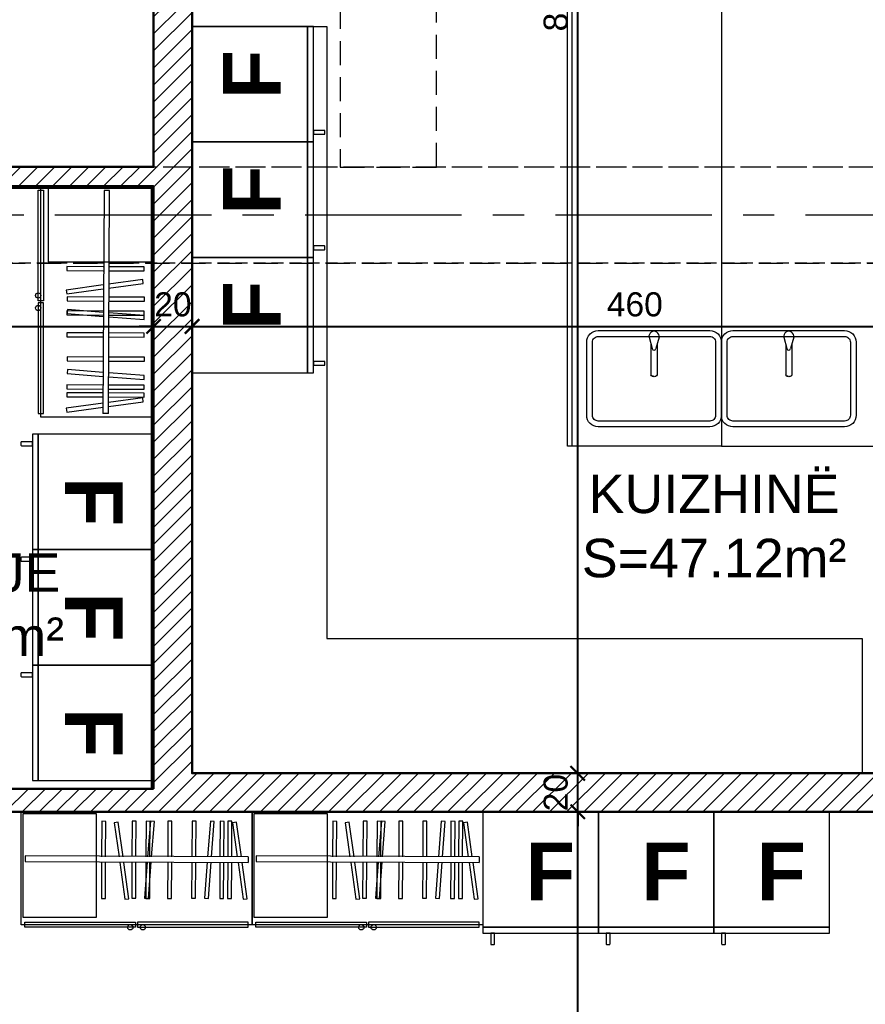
# Model space of a CAD drawing. Header units: centimetres. Extents: x 86156 to 91557, y -55119 to -48172.
# Drawn here: x 89684 to 90124, y -53232 to -52721 of the extents above; entities that cross this region are included whole.
import ezdxf

# ---------------------------------------------------------------- set-up
doc = ezdxf.new("R2010")
doc.units = ezdxf.units.CM
doc.header["$LTSCALE"] = 50
doc.header["$MEASUREMENT"] = 0
doc.linetypes.add('AXES', pattern=[2, 1.25, -0.25, 0.25, -0.25])
doc.linetypes.add('CACHE', pattern=[0.375, 0.25, -0.125])
doc.layers.get('0').update_dxf_attribs({"color": 8})
for name, color, linetype in [('AXES', 10, 'AXES'), ('BORD', 5, 'Continuous'), ('COTE 50ème', 1, 'Continuous'), ('TEXTE', 7, 'Continuous')]:
    doc.layers.add(name, color=color, linetype=linetype)
for name, color, linetype, lineweight in [('BETON CACHE', 4, 'CACHE', 5), ('BETON HACHURE', 253, 'Continuous', 13), ('ISOLATION', 252, 'Continuous', 0), ('MACONNERIE COUPE', 7, 'Continuous', 30), ('MACONNERIE HACHURE', 253, 'Continuous', 13), ('mobilimi', 8, 'Continuous', 9), ('WINDOWS', 21, 'Continuous', 5)]:
    doc.layers.add(name, color=color, linetype=linetype, lineweight=lineweight)
doc.layers.add('FMULT', color=150, linetype='Continuous', plot=False)
doc.styles.add('RS_TEXT_1.50', font='arial.ttf', dxfattribs={"height": 12.5})
doc.styles.add('RS_TXT_50', font='arial.ttf', dxfattribs={"height": 12.5})
doc.dimstyles.new('RS_50CM_LINEAIRE', dxfattribs={"dimscale": 5, "dimtxt": 12.5, "dimasz": 1.5, "dimexe": 1, "dimexo": 2.5, "dimgap": 1, "dimtad": 1, "dimdec": 1, "dimrnd": 0.5, "dimdsep": 46, "dimtxsty": 'RS_TXT_50', "dimblk1": 'ARCHTICK', "dimblk2": 'ARCHTICK', "dimsah": 1, "dimcen": 2.5, "dimdle": 1, "dimclrt": 4, "dimadec": 0, "dimazin": 2, "dimtfac": 1, "dimtdec": 1, "dimtix": 1, "dimtmove": 2, "dimatfit": 3, "dimfxl": 1, "dimtolj": 1, "dimtzin": 0, "dimarcsym": 0})

# ---------------------------------------------------------------- blocks, each defined once
blk = doc.blocks.new('A$Ccef6f35f')
at = {"layer": 'AXES', "lineweight": 5, "ltscale": 1.3}
blk.add_line((3195, -1960), (-1985, -1960), dxfattribs=at)
blk = doc.blocks.new('_ArchTick')
at = {"color": 0, "linetype": 'ByBlock', "const_width": 0.15}
blk.add_lwpolyline([(-0.5, -0.5), (0.5, 0.5)], dxfattribs=at)
blk = doc.blocks.new('*D1696')
at = {"layer": 'COTE 50ème', "color": 0, "lineweight": -2, "ltscale": 0.5, "transparency": 16777216}
for p, q in [((89974.1, -54167.36), (89974.1, -53127.36)), ((90002.39, -53132.36), (89969.1, -53132.36)), ((89978.26, -54162.36), (89969.1, -54162.36))]:
    blk.add_line(p, q, dxfattribs=at)
at = {"layer": 'Defpoints', "color": 0, "ltscale": 0.5, "transparency": 16777216}
for p in [(89974.1, -53132.36), (90014.89, -53132.36), (89990.76, -54162.36)]:
    blk.add_point(p, dxfattribs=at)
at = {"layer": 'COTE 50ème', "color": 0, "lineweight": -2, "ltscale": 0.5, "transparency": 16777216, "xscale": 7.5, "yscale": 7.5, "zscale": 7.5}
for p, rotation in [((89974.1, -53132.36), 90), ((89974.1, -54162.36), 270)]:
    blk.add_blockref('_ArchTick', p, dxfattribs=dict(at, rotation=rotation))
at = {"layer": 'COTE 50ème', "color": 4, "ltscale": 0.5, "transparency": 16777216, "insert": (89962.71, -53647.36), "char_height": 12.5, "attachment_point": 5, "rotation": 90, "style": 'RS_TXT_50'}
blk.add_mtext('\\A1;1030', dxfattribs=at)
blk = doc.blocks.new('*D1697')
at = {"layer": 'COTE 50ème', "color": 0, "lineweight": -2, "ltscale": 0.5, "transparency": 16777216}
for p, q in [((89974.1, -53112.36), (89974.1, -53104.86)), ((89998.2, -53112.36), (89969.1, -53112.36)), ((89974.1, -53132.36), (89974.1, -53112.36)), ((90002.39, -53132.36), (89969.1, -53132.36)), ((89974.1, -53132.36), (89974.1, -53139.86))]:
    blk.add_line(p, q, dxfattribs=at)
at = {"layer": 'Defpoints', "color": 0, "ltscale": 0.5, "transparency": 16777216}
for p in [(89974.1, -53112.36), (90010.7, -53112.36), (90014.89, -53132.36)]:
    blk.add_point(p, dxfattribs=at)
at = {"layer": 'COTE 50ème', "color": 0, "lineweight": -2, "ltscale": 0.5, "transparency": 16777216, "xscale": 7.5, "yscale": 7.5, "zscale": 7.5}
for p, rotation in [((89974.1, -53112.36), 270), ((89974.1, -53132.36), 90)]:
    blk.add_blockref('_ArchTick', p, dxfattribs=dict(at, rotation=rotation))
at = {"layer": 'COTE 50ème', "color": 4, "ltscale": 0.5, "transparency": 16777216, "insert": (89962.72, -53122.36), "char_height": 12.5, "attachment_point": 5, "rotation": 90, "style": 'RS_TXT_50'}
blk.add_mtext('\\A1;20', dxfattribs=at)
blk = doc.blocks.new('*D1698')
at = {"layer": 'COTE 50ème', "color": 0, "lineweight": -2, "ltscale": 0.5, "transparency": 16777216}
for p, q in [((89974.1, -53117.36), (89974.1, -52307.36)), ((89956.26, -52312.36), (89979.1, -52312.36)), ((89998.2, -53112.36), (89969.1, -53112.36))]:
    blk.add_line(p, q, dxfattribs=at)
at = {"layer": 'Defpoints', "color": 0, "ltscale": 0.5, "transparency": 16777216}
for p in [(89943.76, -52312.36), (89974.1, -52312.36), (90010.7, -53112.36)]:
    blk.add_point(p, dxfattribs=at)
at = {"layer": 'COTE 50ème', "color": 0, "lineweight": -2, "ltscale": 0.5, "transparency": 16777216, "xscale": 7.5, "yscale": 7.5, "zscale": 7.5}
for p, rotation in [((89974.1, -52312.36), 90), ((89974.1, -53112.36), 270)]:
    blk.add_blockref('_ArchTick', p, dxfattribs=dict(at, rotation=rotation))
at = {"layer": 'COTE 50ème', "color": 4, "ltscale": 0.5, "transparency": 16777216, "insert": (89962.72, -52712.36), "char_height": 12.5, "attachment_point": 5, "rotation": 90, "style": 'RS_TXT_50'}
blk.add_mtext('\\A1;800', dxfattribs=at)
blk = doc.blocks.new('*D1721')
at = {"layer": 'COTE 50ème', "color": 0, "lineweight": -2, "ltscale": 0.5, "transparency": 16777216}
for p, q in [((89548.76, -52889.86), (89548.76, -52875.18)), ((89753.76, -52914.86), (89753.76, -52875.18)), ((89543.76, -52880.18), (89758.76, -52880.18))]:
    blk.add_line(p, q, dxfattribs=at)
at = {"layer": 'Defpoints', "color": 0, "ltscale": 0.5, "transparency": 16777216}
for p in [(89753.76, -52880.18), (89548.76, -52902.36), (89753.76, -52927.36)]:
    blk.add_point(p, dxfattribs=at)
at = {"layer": 'COTE 50ème', "color": 0, "lineweight": -2, "ltscale": 0.5, "transparency": 16777216, "xscale": 7.5, "yscale": 7.5, "zscale": 7.5, "rotation": 180}
blk.add_blockref('_ArchTick', (89548.76, -52880.18), dxfattribs=at)
at = {"layer": 'COTE 50ème', "color": 0, "lineweight": -2, "ltscale": 0.5, "transparency": 16777216, "xscale": 7.5, "yscale": 7.5, "zscale": 7.5}
blk.add_blockref('_ArchTick', (89753.76, -52880.18), dxfattribs=at)
at = {"layer": 'COTE 50ème', "color": 4, "ltscale": 0.5, "transparency": 16777216, "insert": (89651.26, -52868.8), "char_height": 12.5, "attachment_point": 5, "style": 'RS_TXT_50'}
blk.add_mtext('\\A1;205', dxfattribs=at)
blk = doc.blocks.new('*D1722')
at = {"layer": 'COTE 50ème', "color": 0, "lineweight": -2, "ltscale": 0.5, "transparency": 16777216}
for p, q in [((89753.76, -52914.86), (89753.76, -52875.18)), ((89773.76, -52914.86), (89773.76, -52875.18)), ((89753.76, -52880.18), (89746.26, -52880.18)), ((89753.76, -52880.18), (89773.76, -52880.18)), ((89773.76, -52880.18), (89781.26, -52880.18))]:
    blk.add_line(p, q, dxfattribs=at)
at = {"layer": 'Defpoints', "color": 0, "ltscale": 0.5, "transparency": 16777216}
for p in [(89773.76, -52880.18), (89753.76, -52927.36), (89773.76, -52927.36)]:
    blk.add_point(p, dxfattribs=at)
at = {"layer": 'COTE 50ème', "color": 0, "lineweight": -2, "ltscale": 0.5, "transparency": 16777216, "xscale": 7.5, "yscale": 7.5, "zscale": 7.5}
blk.add_blockref('_ArchTick', (89753.76, -52880.18), dxfattribs=at)
at = {"layer": 'COTE 50ème', "color": 0, "lineweight": -2, "ltscale": 0.5, "transparency": 16777216, "xscale": 7.5, "yscale": 7.5, "zscale": 7.5, "rotation": 180}
blk.add_blockref('_ArchTick', (89773.76, -52880.18), dxfattribs=at)
at = {"layer": 'COTE 50ème', "color": 4, "ltscale": 0.5, "transparency": 16777216, "insert": (89763.76, -52868.8), "char_height": 12.5, "attachment_point": 5, "style": 'RS_TXT_50'}
blk.add_mtext('\\A1;20', dxfattribs=at)
blk = doc.blocks.new('*D1723')
at = {"layer": 'COTE 50ème', "color": 0, "lineweight": -2, "ltscale": 0.5, "transparency": 16777216}
for p, q in [((89773.76, -52914.86), (89773.76, -52875.18)), ((89768.76, -52880.18), (90238.76, -52880.18)), ((90233.76, -52878.54), (90233.76, -52885.18))]:
    blk.add_line(p, q, dxfattribs=at)
at = {"layer": 'Defpoints', "color": 0, "ltscale": 0.5, "transparency": 16777216}
for p in [(90233.76, -52866.04), (90233.76, -52880.18), (89773.76, -52927.36)]:
    blk.add_point(p, dxfattribs=at)
at = {"layer": 'COTE 50ème', "color": 0, "lineweight": -2, "ltscale": 0.5, "transparency": 16777216, "xscale": 7.5, "yscale": 7.5, "zscale": 7.5, "rotation": 180}
blk.add_blockref('_ArchTick', (89773.76, -52880.18), dxfattribs=at)
at = {"layer": 'COTE 50ème', "color": 0, "lineweight": -2, "ltscale": 0.5, "transparency": 16777216, "xscale": 7.5, "yscale": 7.5, "zscale": 7.5}
blk.add_blockref('_ArchTick', (90233.76, -52880.18), dxfattribs=at)
at = {"layer": 'COTE 50ème', "color": 4, "ltscale": 0.5, "transparency": 16777216, "insert": (90003.76, -52868.8), "char_height": 12.5, "attachment_point": 5, "style": 'RS_TXT_50'}
blk.add_mtext('\\A1;460', dxfattribs=at)

msp = doc.modelspace()

# ---------------------------------------------------------------- hatches: boundary and pattern name
at = {"layer": 'BETON HACHURE', "ltscale": 0.5, "transparency": 33554559}
h = msp.add_hatch(color=256, dxfattribs=at)
h.dxf.hatch_style = 1
h.paths.add_polyline_path([(89857.95, -49968.55), (89601.54, -49712.14), (89017.58, -49863.16), (88999.75, -49863.16), (88314.75, -49713.17), (88293.27, -49713.16), (87031.8, -49846.89), (86857.57, -50021.45), (86757.23, -51272.48), (86839.4, -52045.38), (86669.47, -52571.17), (86746.67, -53900.72), (86983.5, -54130.12), (88279.55, -54131.55), (88279.55, -54261.56), (89504.55, -54261.56), (89504.55, -54401.56), (90492.95, -54401.56), (90492.95, -51921.06), (89857.95, -51772.6)])
h.paths.add_polyline_path([(89837.95, -51788.46), (90472.95, -51936.92), (90472.95, -54381.56), (89524.55, -54381.56), (89524.55, -54241.56), (88299.55, -54241.56), (88299.55, -54111.57), (86991.6, -54110.13), (86766.18, -53891.78), (86689.65, -52573.76), (86859.73, -52047.49), (86777.31, -51272.22), (86876.91, -50030.38), (87040.95, -49866.03), (88294.32, -49733.16), (88312.58, -49733.17), (88997.58, -49883.16), (89020.13, -49883.16), (89595.48, -49734.36), (89837.95, -49976.84)], flags=16)
at = {"layer": 'MACONNERIE HACHURE'}
h = msp.add_hatch(dxfattribs=at)
h.set_pattern_fill('ANSI31', color=256, scale=50, style=0)
h.paths.add_polyline_path([(87758.76, -52955.37), (87778.76, -52955.37), (87778.76, -52947.37), (87758.76, -52947.37)])
h.paths.add_polyline_path([(88286.04, -52214.87), (88333.76, -52214.87), (88333.76, -52217.37), (88286.04, -52217.37)])
h.paths.add_polyline_path([(88508.76, -52214.87), (88511.26, -52214.87), (88511.26, -52217.37), (88508.76, -52217.37)], flags=17)
h.paths.add_polyline_path([(88732.51, -52214.87), (88735.01, -52214.87), (88735.01, -52217.37), (88732.51, -52217.37)], flags=17)
h.paths.add_polyline_path([(89529.77, -52445.36), (89529.77, -52457.35), (89443.76, -52457.37), (89443.76, -52445.36)])
h.paths.add_polyline_path([(89053.75, -52176.06), (89123.76, -52176.06), (89123.76, -52181.06), (89053.75, -52181.06)])
h.paths.add_polyline_path([(89053.75, -52241.87), (89123.76, -52241.87), (89123.76, -52246.87), (89053.75, -52246.87)])
h.paths.add_polyline_path([(89053.75, -52321.87), (89123.76, -52321.87), (89123.76, -52326.87), (89053.75, -52326.87)], flags=17)
h.paths.add_polyline_path([(88422.51, -52214.87), (88422.51, -52217.37), (88428.76, -52217.37), (88428.76, -52214.87), (88425.01, -52214.87), (88425.01, -52082.37), (88422.51, -52082.37)], flags=17)
h.paths.add_polyline_path([(88425.01, -52217.37), (88420.01, -52217.37), (88420.01, -52214.87), (88422.51, -52214.87), (88422.51, -52082.37), (88425.01, -52082.37)], flags=17)
h.paths.add_polyline_path([(88333.76, -52214.87), (88333.76, -52217.37), (88340.01, -52217.37), (88340.01, -52214.87), (88336.26, -52214.87), (88336.26, -52082.37), (88333.76, -52082.37)], flags=16)
h.paths.add_polyline_path([(88336.26, -52217.37), (88331.26, -52217.37), (88331.26, -52214.87), (88333.76, -52214.87), (88333.76, -52082.37), (88336.26, -52082.37)])
h.paths.add_polyline_path([(88821.26, -52214.87), (88821.26, -52217.37), (88815.01, -52217.37), (88815.01, -52214.87), (88818.76, -52214.87), (88818.76, -52082.37), (88821.26, -52082.37)], flags=17)
h.paths.add_polyline_path([(88818.76, -52217.37), (88823.76, -52217.37), (88823.76, -52214.87), (88821.26, -52214.87), (88821.26, -52082.37), (88818.76, -52082.37)], flags=17)
h.paths.add_polyline_path([(88910.01, -52214.87), (88910.01, -52217.37), (88903.76, -52217.37), (88903.76, -52214.87), (88907.51, -52214.87), (88907.51, -52082.37), (88910.01, -52082.37)], flags=17)
h.paths.add_polyline_path([(88998.76, -52214.87), (88998.76, -52217.37), (88992.51, -52217.37), (88992.51, -52214.87), (88996.26, -52214.87), (88996.26, -52082.37), (88998.76, -52082.37)], flags=17)
h.paths.add_polyline_path([(88907.51, -52217.37), (88912.51, -52217.37), (88912.51, -52214.87), (88910.01, -52214.87), (88910.01, -52082.37), (88907.51, -52082.37)], flags=17)
h.paths.add_polyline_path([(88017.09, -52412.37), (87993.76, -52412.37), (87993.76, -52392.37), (88017.09, -52392.37)])
h.paths.add_polyline_path([(88183.76, -52412.37), (88143.76, -52412.37), (88143.76, -52392.37), (88183.76, -52392.37)])
h.paths.add_polyline_path([(87802.09, -52412.37), (87778.76, -52412.37), (87778.76, -52392.37), (87802.09, -52392.37)])
h.paths.add_polyline_path([(87968.76, -52412.37), (87928.76, -52412.37), (87928.76, -52392.37), (87968.76, -52392.37)])
h.paths.add_polyline_path([(87758.76, -52562.37), (87778.76, -52562.37), (87778.76, -52412.37), (87758.76, -52412.37)])
h.paths.add_polyline_path([(87758.76, -52797.37), (87778.76, -52797.37), (87778.76, -52742.37), (87758.76, -52742.37)])
h.paths.add_polyline_path([(87758.76, -53222.37), (87778.76, -53222.37), (87778.76, -53135.37), (87758.76, -53135.37)])
h.paths.add_polyline_path([(87778.76, -53342.49), (88183.76, -53342.49), (88183.76, -53323.37), (87778.76, -53323.37)])
h.paths.add_polyline_path([(88183.76, -53323.37), (88203.76, -53323.37), (88203.76, -52847.37), (88183.76, -52847.37)])
h.paths.add_polyline_path([(88298.76, -52797.37), (88318.76, -52797.37), (88318.76, -52742.37), (88298.76, -52742.37)])
h.paths.add_polyline_path([(88203.76, -52412.37), (88203.76, -52439.04), (88261.26, -52439.04), (88261.26, -52404.04), (88203.76, -52404.04), (88203.76, -52394.04), (88271.26, -52394.04), (88271.26, -52439.04), (88511.26, -52439.04), (88511.26, -52429.04), (88523.26, -52429.04), (88523.26, -52459.04), (88318.76, -52459.04), (88318.76, -52562.37), (88298.76, -52562.37), (88298.76, -52459.04), (88183.76, -52459.04), (88183.76, -52412.37)])
h.paths.add_polyline_path([(88333.76, -52057.37), (88333.76, -52082.37), (88511.26, -52082.37), (88511.26, -52338.82), (88523.26, -52338.82), (88523.26, -52328.82), (88531.26, -52328.82), (88531.26, -52316.82), (88523.26, -52316.82), (88523.58, -52082.16), (88720.51, -52082.37), (88720.51, -52317.04), (88631.26, -52317.04), (88631.26, -52329.04), (88720.51, -52329.04), (88720.51, -52347.05), (88732.51, -52347.05), (88732.51, -52082.37), (88998.76, -52082.37), (88998.76, -52057.37)])
h.paths.add_polyline_path([(89123.76, -52321.87), (89093.76, -52321.87), (89093.76, -52439.04), (88732.51, -52439.04), (88732.51, -52429.04), (88720.51, -52429.04), (88720.51, -52459.04), (89123.76, -52459.04), (89123.76, -52439.04), (89098.76, -52439.04), (89098.76, -52421.87), (89123.76, -52421.87), (89123.76, -52416.87), (89098.76, -52416.87), (89098.76, -52381.87), (89123.76, -52381.87), (89123.76, -52361.87), (89098.76, -52361.87), (89098.76, -52326.87), (89123.76, -52326.87)])
h.paths.add_polyline_path([(89418.76, -52612.37), (89258.76, -52612.37), (89258.76, -52632.37), (89443.76, -52632.37), (89443.76, -52562.37), (89418.76, -52562.37)])
h.paths.add_polyline_path([(89148.76, -52573.37), (89148.76, -52612.37), (89158.76, -52612.37), (89158.76, -52632.37), (89123.76, -52632.37), (89123.76, -52573.37)])
h.paths.add_polyline_path([(89033.76, -52540.37), (89033.76, -52797.37), (89053.76, -52797.37), (89053.76, -52552.37), (89123.76, -52552.37), (89123.76, -52540.37)])
h.paths.add_polyline_path([(89753.76, -53120.37), (89650.76, -53120.37), (89650.76, -53132.37), (90131.82, -53132.37), (90131.82, -53112.37), (89773.76, -53112.37), (89773.76, -52714.37), (89753.76, -52714.37), (89753.76, -52797.37), (89650.76, -52797.37), (89650.76, -52807.37), (89753.76, -52807.37)])
h.paths.add_polyline_path([(89558.76, -53132.37), (89548.76, -53132.37), (89548.76, -53120.37), (89558.76, -53120.37)])
h.paths.add_polyline_path([(89548.76, -52807.37), (89558.76, -52807.37), (89558.76, -52797.37), (89548.76, -52797.37)])
h.paths.add_polyline_path([(89513.76, -52777.38), (89533.76, -52777.38), (89533.76, -52797.37), (89513.76, -52797.37)])
h.paths.add_polyline_path([(89621.76, -52365.37), (89633.76, -52365.37), (89633.76, -52292.38), (89621.76, -52292.38)], flags=17)
h.paths.add_polyline_path([(89444.26, -52540.37), (89444.26, -52552.37), (89513.76, -52552.37), (89513.76, -52687.37), (89533.76, -52687.37), (89533.76, -52552.37), (89633.76, -52552.37), (89633.76, -52435.37), (89621.76, -52435.37), (89621.76, -52445.36), (89611.76, -52445.36), (89611.76, -52457.36), (89621.76, -52457.36), (89621.76, -52540.37)])
h.paths.add_polyline_path([(90013.76, -52057.37), (90013.76, -52082.37), (89943.76, -52082.37), (89943.76, -52312.37), (89773.76, -52312.37), (89773.76, -52622.37), (89753.76, -52622.37), (89753.76, -52292.37), (89923.76, -52292.37), (89923.76, -52082.37), (89568.76, -52082.37), (89568.76, -52057.37)])
h.paths.add_polyline_path([(90233.76, -52424.26), (90233.76, -52502.37), (90358.76, -52502.37), (90358.76, -52567.37), (90383.76, -52567.37), (90383.76, -52477.37), (90258.76, -52477.37), (90258.76, -52424.26)])
h.paths.add_polyline_path([(90233.76, -53062.37), (90233.81, -53112.37), (90223.82, -53112.37), (90223.82, -53132.37), (90233.83, -53132.37), (90233.87, -53182.37), (90258.76, -53182.37), (90258.76, -53132.37), (90383.76, -53132.37), (90383.76, -53112.37), (90258.76, -53112.37), (90258.76, -53062.37)])
h.paths.add_polyline_path([(89103.59, -52902.37), (89053.76, -52902.37), (89053.76, -52942.37), (89103.59, -52942.37)])
h.paths.add_polyline_path([(89263.76, -52902.37), (89223.76, -52902.37), (89223.76, -52942.37), (89263.76, -52942.37)])
h.paths.add_polyline_path([(88553.76, -54162.37), (88653.76, -54162.37), (88653.76, -54187.37), (88553.76, -54187.37)])
h.paths.add_polyline_path([(88333.76, -54052.37), (88308.76, -54052.37), (88308.76, -54072.37), (88333.76, -54072.37)])
h.paths.add_polyline_path([(88208.76, -53742.37), (88208.76, -53677.37), (88183.76, -53677.37), (88183.76, -53767.37), (88308.76, -53767.37), (88308.76, -53782.37), (88333.76, -53782.37), (88333.76, -53742.37)])
h.paths.add_polyline_path([(89028.76, -53932.37), (89028.76, -54072.37), (89053.76, -54072.37), (89053.76, -53957.37), (89071.26, -53957.37), (89071.26, -53932.37)])
h.paths.add_polyline_path([(88333.76, -54122.37), (88333.76, -54162.37), (88373.76, -54162.37), (88373.76, -54187.37), (88308.76, -54187.37), (88308.76, -54122.37)])
h.paths.add_polyline_path([(88893.76, -54162.37), (88833.76, -54162.37), (88833.76, -54187.37), (88918.76, -54187.37), (88918.76, -54122.37), (88918.76, -54122.37), (88903.76, -54122.37), (88903.76, -54072.37), (88893.76, -54072.37)])
h.paths.add_polyline_path([(88208.76, -53447.37), (88183.76, -53447.37), (88183.76, -53497.37), (88208.76, -53497.37)])
h.paths.add_polyline_path([(89463.92, -52902.37), (89513.76, -52902.37), (89513.76, -52942.37), (89463.92, -52942.37)])
h.paths.add_polyline_path([(89303.76, -52902.37), (89343.76, -52902.37), (89343.76, -52942.37), (89303.76, -52942.37)])
h.paths.add_polyline_path([(90013.76, -54162.37), (89913.76, -54162.37), (89913.76, -54187.37), (90013.76, -54187.37)])
h.paths.add_polyline_path([(90233.76, -54052.37), (90258.76, -54052.37), (90258.76, -54072.37), (90233.76, -54072.37)])
h.paths.add_polyline_path([(89251.26, -53932.37), (89251.26, -53957.37), (89268.76, -53957.37), (89268.76, -54122.37), (89298.76, -54122.37), (89298.76, -53957.37), (89316.37, -53957.37), (89316.37, -53932.37)])
h.paths.add_polyline_path([(90358.76, -53742.37), (90358.76, -53677.37), (90383.76, -53677.37), (90383.76, -53767.37), (90258.76, -53767.37), (90258.76, -53782.37), (90233.76, -53782.37), (90233.76, -53742.37)])
h.paths.add_polyline_path([(89538.76, -53932.37), (89538.76, -54072.37), (89513.76, -54072.37), (89513.76, -53957.37), (89496.26, -53957.37), (89496.26, -53932.37)])
h.paths.add_polyline_path([(90233.76, -54122.37), (90233.76, -54162.37), (90193.76, -54162.37), (90193.76, -54187.37), (90258.76, -54187.37), (90258.76, -54122.37)])
h.paths.add_polyline_path([(89673.76, -54162.37), (89733.76, -54162.37), (89733.76, -54187.37), (89648.76, -54187.37), (89648.76, -54122.37), (89648.76, -54122.37), (89663.76, -54122.37), (89663.76, -54072.37), (89673.76, -54072.37)])
h.paths.add_polyline_path([(90358.76, -52797.37), (90383.76, -52797.37), (90383.76, -52747.37), (90358.76, -52747.37)])
h.paths.add_polyline_path([(90358.76, -53447.37), (90383.76, -53447.37), (90383.76, -53497.37), (90358.76, -53497.37)])
h.paths.add_polyline_path([(90233.76, -52847.37), (90258.76, -52847.37), (90258.76, -52902.26), (90233.76, -52902.26)])
h.paths.add_polyline_path([(90233.76, -53397.37), (90258.76, -53397.37), (90258.76, -53342.49), (90233.76, -53342.49)])
h.paths.add_polyline_path([(90193.76, -52082.36), (90233.76, -52082.36), (90233.76, -52057.36), (90193.76, -52057.36)])
h.paths.add_polyline_path([(90233.76, -52154.25), (90258.76, -52154.25), (90258.76, -52107.36), (90233.76, -52107.36)])
h.paths.add_polyline_path([(89298.76, -52082.36), (89148.76, -52082.36), (89148.76, -52057.36), (89298.76, -52057.36)])
h.paths.add_polyline_path([(89418.76, -52082.36), (89398.76, -52082.36), (89398.76, -52057.36), (89418.76, -52057.36)])
at = {"layer": 'WINDOWS'}
h = msp.add_hatch(color=140, dxfattribs=at)
h.dxf.hatch_style = 1
h.paths.add_polyline_path([(89018.83, -49872.96), (88998.69, -49872.96), (88313.69, -49722.97), (88293.78, -49722.96), (87036.29, -49856.27), (86867.05, -50025.82), (86767.07, -51272.35), (86849.36, -52046.42), (86679.36, -52572.44), (86756.23, -53896.34), (86987.47, -54120.32), (88289.35, -54121.76), (88289.35, -54251.76), (89514.35, -54251.76), (89514.35, -54391.76), (90483.15, -54391.76), (90483.15, -51928.83), (89848.15, -51780.37), (89848.15, -49972.61), (89598.57, -49723.03)])
h.paths.add_polyline_path([(89597.96, -49725.25), (89846.15, -49973.44), (89846.15, -51781.96), (90481.15, -51930.42), (90481.15, -54389.76), (89516.35, -54389.76), (89516.35, -54249.76), (88291.35, -54249.76), (88291.35, -54119.77), (86988.28, -54118.32), (86758.18, -53895.45), (86681.38, -52572.7), (86851.4, -52046.63), (86769.08, -51272.33), (86868.98, -50026.72), (87037.2, -49858.18), (88293.89, -49724.96), (88313.47, -49724.97), (88998.47, -49874.96), (89019.08, -49874.96)], flags=16)

# ---------------------------------------------------------------- linework, layer by layer
at = {"layer": 'BETON CACHE'}
for points in [[(89850.75, -52797.37), (89900.75, -52797.37), (89900.75, -51794.42), (89850.75, -51794.42)], [(86693.27, -52847.37), (90483.75, -52847.37), (90483.75, -52797.37), (86693.27, -52797.37)]]:
    msp.add_lwpolyline(points, close=True, dxfattribs=at)
at = {"layer": 'BETON CACHE', "lineweight": 5, "ltscale": 0.5}
msp.add_lwpolyline([(90383.76, -52847.36), (88183.76, -52847.36), (88183.76, -52797.36), (90383.76, -52797.36)], close=True, dxfattribs=at)
at = {"layer": 'FMULT', "ltscale": 0.5}
for points in [[(89773.76, -53112.36), (90233.81, -53112.36), (90233.81, -52797.37), (90358.76, -52797.37), (90358.76, -52502.36), (90233.76, -52502.36), (90233.76, -52082.36), (89943.76, -52084.66), (89943.76, -52312.36), (89773.76, -52312.36)], [(89533.76, -52552.36), (89633.76, -52552.37), (89633.76, -52292.37), (89753.76, -52292.37), (89753.76, -52797.37), (89533.76, -52797.36)], [(89548.76, -53120.36), (89752.76, -53120.36), (89752.76, -52808.36), (89548.76, -52808.36)], [(89548.76, -53447.37), (90233.83, -53447.37), (90233.83, -53132.36), (89548.76, -53132.36)]]:
    msp.add_lwpolyline(points, close=True, dxfattribs=at)
at = {"layer": 'ISOLATION'}
for points in [[(89968.76, -52942.36), (89968.76, -52482.36), (90048.76, -52482.36), (90048.76, -52942.36)], [(90128.76, -52942.36), (90128.76, -52482.36), (90048.76, -52482.36), (90048.76, -52942.36)]]:
    msp.add_lwpolyline(points, close=True, dxfattribs=at)
at = {"layer": 'ISOLATION', "ltscale": 0.5}
msp.add_lwpolyline([(89843.76, -53042.36), (90121.82, -53042.36), (90121.82, -53112.36), (89773.76, -53112.36), (89773.76, -52724.36), (89843.76, -52724.36), (89843.76, -53042.36)], close=True, dxfattribs=at)
for points in [[(90048.76, -52888.36), (90048.76, -52926.36, -0.414214), (90042.76, -52932.36), (89984.76, -52932.36, -0.414214), (89978.76, -52926.36), (89978.76, -52888.36, -0.414214), (89984.76, -52882.36), (90042.76, -52882.36, -0.414214)], [(90045.76, -52888.36), (90045.76, -52926.36, -0.414214), (90042.76, -52929.36), (89984.76, -52929.36, -0.414214), (89981.76, -52926.36), (89981.76, -52888.36, -0.414214), (89984.76, -52885.36), (90042.76, -52885.36, -0.414214)], [(90118.76, -52888.36), (90118.76, -52926.36, -0.414214), (90112.76, -52932.36), (90054.76, -52932.36, -0.414214), (90048.76, -52926.36), (90048.76, -52888.36, -0.414214), (90054.76, -52882.36), (90112.76, -52882.36, -0.414214)], [(90115.76, -52888.36), (90115.76, -52926.36, -0.414214), (90112.76, -52929.36), (90054.76, -52929.36, -0.414214), (90051.76, -52926.36), (90051.76, -52888.36, -0.414214), (90054.76, -52885.36), (90112.76, -52885.36, -0.414214)]]:
    msp.add_lwpolyline(points, format="xyb", close=True, dxfattribs=at)
at = {"layer": 'MACONNERIE COUPE'}
msp.add_lwpolyline([(89753.76, -53120.36), (89650.76, -53120.36), (89650.76, -53132.36), (90131.82, -53132.36), (90131.82, -53112.36), (89773.76, -53112.36), (89773.76, -52714.36), (89753.76, -52714.36), (89753.76, -52797.36), (89650.76, -52797.36), (89650.76, -52807.36), (89753.76, -52807.36)], close=True, dxfattribs=at)
at = {"layer": 'mobilimi'}
for p, q in [((89968.76, -52942.36), (89968.76, -52482.36)), ((89971.26, -52942.36), (89971.26, -52482.36)), ((89728, -52809.5), (89727.44, -52925.35)), ((89730.32, -52925.35), (89730.82, -52809.5)), ((89727.44, -52922.23), (89727.44, -52922.24)), ((89802.87, -53155.8), (89687.03, -53155.3)), ((89922.87, -53155.8), (89807.03, -53155.3)), ((89687.03, -53158.12), (89802.87, -53158.67)), ((89799.76, -53158.68), (89799.77, -53158.68)), ((89807.03, -53158.12), (89922.87, -53158.67)), ((89919.76, -53158.68), (89919.77, -53158.68))]:
    msp.add_line(p, q, dxfattribs=at)
at = {"layer": 'mobilimi', "ltscale": 5}
for p, q in [((90011.16, -52885.82), (90012.77, -52891.7)), ((90016.36, -52885.82), (90014.74, -52891.7)), ((90081.16, -52885.82), (90082.77, -52891.7)), ((90086.36, -52885.82), (90084.74, -52891.7)), ((90012.16, -52889.53), (90012.16, -52905.32)), ((90015.35, -52889.5), (90015.35, -52905.32)), ((90082.16, -52889.53), (90082.16, -52905.32)), ((90085.35, -52889.5), (90085.35, -52905.32)), ((90013.13, -52905.69), (90013.13, -52905.69)), ((90013.13, -52905.69), (90013.13, -52905.79)), ((90013.13, -52905.79), (90013.13, -52905.69)), ((90013.13, -52905.79), (90013.13, -52905.79)), ((90083.13, -52905.69), (90083.13, -52905.69)), ((90083.13, -52905.69), (90083.13, -52905.79)), ((90083.13, -52905.79), (90083.13, -52905.69)), ((90083.13, -52905.79), (90083.13, -52905.79))]:
    msp.add_line(p, q, dxfattribs=at)
for points in [[(89773.76, -52724.36), (89773.76, -52784.36), (89833.76, -52784.36), (89833.76, -52724.36)], [(89833.76, -52724.36), (89833.76, -52784.36), (89836.76, -52784.36), (89836.76, -52724.36)], [(89773.76, -52784.36), (89773.76, -52844.36), (89833.76, -52844.36), (89833.76, -52784.36)], [(89833.76, -52784.36), (89833.76, -52844.36), (89836.76, -52844.36), (89836.76, -52784.36)], [(89773.76, -52844.36), (89773.76, -52904.36), (89833.76, -52904.36), (89833.76, -52844.36)], [(89833.76, -52844.36), (89833.76, -52904.36), (89836.76, -52904.36), (89836.76, -52844.36)], [(89693.76, -52996.15), (89693.76, -52936.15), (89690.76, -52936.15), (89690.76, -52996.15)], [(89753.76, -52996.15), (89753.76, -52936.15), (89693.76, -52936.15), (89693.76, -52996.15)], [(89693.76, -53056.15), (89693.76, -52996.15), (89690.76, -52996.15), (89690.76, -53056.15)], [(89753.76, -53056.15), (89753.76, -52996.15), (89693.76, -52996.15), (89693.76, -53056.15)], [(89693.76, -53116.15), (89693.76, -53056.15), (89690.76, -53056.15), (89690.76, -53116.15)], [(89753.76, -53116.15), (89753.76, -53056.15), (89693.76, -53056.15), (89693.76, -53116.15)], [(89984.89, -53132.36), (89924.89, -53132.36), (89924.89, -53192.36), (89984.89, -53192.36)], [(90044.89, -53132.36), (89984.89, -53132.36), (89984.89, -53192.36), (90044.89, -53192.36)], [(90104.89, -53132.36), (90044.89, -53132.36), (90044.89, -53192.36), (90104.89, -53192.36)], [(89984.89, -53192.36), (89924.89, -53192.36), (89924.89, -53195.36), (89984.89, -53195.36)], [(90044.89, -53192.36), (89984.89, -53192.36), (89984.89, -53195.36), (90044.89, -53195.36)], [(90104.89, -53192.36), (90044.89, -53192.36), (90044.89, -53195.36), (90104.89, -53195.36)]]:
    msp.add_lwpolyline(points, close=True, dxfattribs=at)
for points in [[(89836.76, -52778.36), (89836.76, -52780.36), (89842.36, -52780.36, 0.414214), (89842.76, -52779.96), (89842.76, -52778.76, 0.414214), (89842.36, -52778.36)], [(89836.76, -52838.36), (89836.76, -52840.36), (89842.36, -52840.36, 0.414214), (89842.76, -52839.96), (89842.76, -52838.76, 0.414214), (89842.36, -52838.36)], [(89836.76, -52898.36), (89836.76, -52900.36), (89842.36, -52900.36, 0.414214), (89842.76, -52899.96), (89842.76, -52898.76, 0.414214), (89842.36, -52898.36)], [(89690.76, -52942.15), (89690.76, -52940.15), (89685.16, -52940.15, 0.414214), (89684.76, -52940.55), (89684.76, -52941.75, 0.414214), (89685.16, -52942.15)], [(89690.76, -53002.15), (89690.76, -53000.15), (89685.16, -53000.15, 0.414214), (89684.76, -53000.55), (89684.76, -53001.75, 0.414214), (89685.16, -53002.15)], [(89690.76, -53062.15), (89690.76, -53060.15), (89685.16, -53060.15, 0.414214), (89684.76, -53060.55), (89684.76, -53061.75, 0.414214), (89685.16, -53062.15)], [(89930.89, -53195.36), (89928.89, -53195.36), (89928.89, -53200.96, 0.414214), (89929.29, -53201.36), (89930.49, -53201.36, 0.414214), (89930.89, -53200.96)], [(89990.89, -53195.36), (89988.89, -53195.36), (89988.89, -53200.96, 0.414214), (89989.29, -53201.36), (89990.49, -53201.36, 0.414214), (89990.89, -53200.96)], [(90050.89, -53195.36), (90048.89, -53195.36), (90048.89, -53200.96, 0.414214), (90049.29, -53201.36), (90050.49, -53201.36, 0.414214), (90050.89, -53200.96)]]:
    msp.add_lwpolyline(points, format="xyb", close=True, dxfattribs=at)
at = {"layer": 'mobilimi'}
for points in [[(89696.51, -52809.38), (89696.51, -52866.86), (89693.76, -52866.86), (89693.76, -52809.38)], [(89695.13, -52927.36), (89695.13, -52807.36), (89753.76, -52807.36), (89753.76, -52927.36)], [(89752.76, -52846.63), (89752.76, -52808.36), (89698.98, -52808.36), (89698.98, -52846.63)], [(89696.51, -52925.35), (89696.51, -52867.86), (89693.76, -52867.86), (89693.76, -52925.35)], [(89804.89, -53190.99), (89684.89, -53190.99), (89684.89, -53132.36), (89804.89, -53132.36)], [(89724.16, -53133.36), (89685.89, -53133.36), (89685.89, -53187.14), (89724.16, -53187.14)], [(89924.89, -53190.99), (89804.89, -53190.99), (89804.89, -53132.36), (89924.89, -53132.36)], [(89844.16, -53133.36), (89805.89, -53133.36), (89805.89, -53187.14), (89844.16, -53187.14)], [(89686.91, -53189.61), (89744.39, -53189.61), (89744.39, -53192.36), (89686.91, -53192.36)], [(89802.87, -53189.61), (89745.39, -53189.61), (89745.39, -53192.36), (89802.87, -53192.36)], [(89806.91, -53189.61), (89864.39, -53189.61), (89864.39, -53192.36), (89806.91, -53192.36)], [(89922.87, -53189.61), (89865.39, -53189.61), (89865.39, -53192.36), (89922.87, -53192.36)]]:
    msp.add_lwpolyline(points, close=True, dxfattribs=at)
for points in [[(89730.82, -52809.5), (89728, -52809.5)], [(89727.53, -52849.18), (89708.71, -52849.09), (89708.7, -52851.17), (89727.52, -52851.26)], [(89730.34, -52851.27), (89748.81, -52851.36), (89748.82, -52849.29)], [(89748.82, -52849.29), (89730.35, -52849.2)], [(89730.29, -52860.35), (89748.38, -52857.86), (89748.1, -52855.8)], [(89748.1, -52855.8), (89730.3, -52858.25)], [(89727.48, -52858.64), (89708.36, -52861.28), (89708.64, -52863.33), (89727.47, -52860.74)], [(89727.66, -52864.93), (89708.84, -52864.84), (89708.83, -52866.91), (89727.65, -52867)], [(89730.47, -52867.02), (89748.95, -52867.11), (89748.96, -52865.03)], [(89748.96, -52865.03), (89730.48, -52864.94)], [(89727.53, -52872.22), (89708.71, -52872.13), (89708.7, -52874.21), (89727.52, -52874.3)], [(89727.63, -52872.91), (89708.94, -52871.46), (89708.78, -52873.53), (89727.62, -52874.99)], [(89730.34, -52874.31), (89748.81, -52874.4), (89748.82, -52872.32)], [(89748.82, -52872.32), (89730.35, -52872.23)], [(89730.43, -52875.2), (89748.77, -52876.62), (89748.93, -52874.55)], [(89748.93, -52874.55), (89730.44, -52873.12)], [(89727.57, -52883.56), (89708.75, -52883.47), (89708.74, -52885.54), (89727.56, -52885.64)], [(89730.38, -52885.65), (89748.86, -52885.74), (89748.87, -52883.66)], [(89748.87, -52883.66), (89730.39, -52883.57)], [(89727.66, -52896.08), (89708.84, -52895.99), (89708.83, -52898.07), (89727.65, -52898.16)], [(89730.47, -52898.17), (89748.95, -52898.26), (89748.96, -52896.18)], [(89748.96, -52896.18), (89730.48, -52896.09)], [(89727.63, -52904.06), (89708.94, -52902.61), (89708.78, -52904.68), (89727.62, -52906.14)], [(89730.43, -52906.36), (89748.77, -52907.77), (89748.93, -52905.7)], [(89748.93, -52905.7), (89730.44, -52904.28)], [(89727.53, -52910.64), (89708.71, -52910.55), (89708.7, -52912.63), (89727.52, -52912.72)], [(89730.34, -52912.73), (89748.81, -52912.82), (89748.82, -52910.74)], [(89748.82, -52910.74), (89730.35, -52910.66)], [(89727.57, -52914.71), (89708.75, -52914.62), (89708.74, -52916.7), (89727.56, -52916.79)], [(89730.29, -52921.81), (89748.38, -52919.31), (89748.1, -52917.26)], [(89748.1, -52917.26), (89730.3, -52919.71)], [(89730.38, -52916.8), (89748.86, -52916.89), (89748.87, -52914.82)], [(89748.87, -52914.82), (89730.39, -52914.73)], [(89727.48, -52920.1), (89708.36, -52922.74), (89708.64, -52924.79), (89727.47, -52922.2)], [(89730.32, -52925.35), (89727.44, -52925.35)], [(89742.56, -53137.16), (89742.47, -53155.63)], [(89744.55, -53155.64), (89744.64, -53137.17), (89742.56, -53137.16)], [(89752.08, -53137.18), (89750.65, -53155.67)], [(89752.73, -53155.68), (89754.15, -53137.34), (89752.08, -53137.18)], [(89773.71, -53137.16), (89773.62, -53155.63)], [(89775.7, -53155.64), (89775.79, -53137.17), (89773.71, -53137.16)], [(89783.23, -53137.18), (89781.8, -53155.67)], [(89783.88, -53155.68), (89785.3, -53137.34), (89783.23, -53137.18)], [(89862.56, -53137.16), (89862.47, -53155.63)], [(89864.55, -53155.64), (89864.64, -53137.17), (89862.56, -53137.16)], [(89872.08, -53137.18), (89870.65, -53155.67)], [(89872.73, -53155.68), (89874.15, -53137.34), (89872.08, -53137.18)], [(89893.71, -53137.16), (89893.62, -53155.63)], [(89895.7, -53155.64), (89895.79, -53137.17), (89893.71, -53137.16)], [(89903.23, -53137.18), (89901.8, -53155.67)], [(89903.88, -53155.68), (89905.3, -53137.34), (89903.23, -53137.18)], [(89726.81, -53137.3), (89726.72, -53155.77)], [(89728.8, -53155.78), (89728.89, -53137.31), (89726.81, -53137.3)], [(89737.88, -53155.82), (89735.38, -53137.74), (89733.33, -53138.02)], [(89733.33, -53138.02), (89735.78, -53155.81)], [(89749.85, -53137.3), (89749.76, -53155.77)], [(89751.84, -53155.78), (89751.93, -53137.31), (89749.85, -53137.3)], [(89761.19, -53137.25), (89761.1, -53155.72)], [(89763.18, -53155.73), (89763.27, -53137.26), (89761.19, -53137.25)], [(89788.27, -53137.3), (89788.18, -53155.77)], [(89790.26, -53155.78), (89790.35, -53137.31), (89788.27, -53137.3)], [(89792.34, -53137.25), (89792.25, -53155.72)], [(89794.33, -53155.73), (89794.42, -53137.26), (89792.34, -53137.25)], [(89799.34, -53155.82), (89796.84, -53137.74), (89794.79, -53138.02)], [(89794.79, -53138.02), (89797.24, -53155.81)], [(89846.81, -53137.3), (89846.72, -53155.77)], [(89848.8, -53155.78), (89848.89, -53137.31), (89846.81, -53137.3)], [(89857.88, -53155.82), (89855.38, -53137.74), (89853.33, -53138.02)], [(89853.33, -53138.02), (89855.78, -53155.81)], [(89869.85, -53137.3), (89869.76, -53155.77)], [(89871.84, -53155.78), (89871.93, -53137.31), (89869.85, -53137.3)], [(89881.19, -53137.25), (89881.1, -53155.72)], [(89883.18, -53155.73), (89883.27, -53137.26), (89881.19, -53137.25)], [(89908.27, -53137.3), (89908.18, -53155.77)], [(89910.26, -53155.78), (89910.35, -53137.31), (89908.27, -53137.3)], [(89912.34, -53137.25), (89912.25, -53155.72)], [(89914.33, -53155.73), (89914.42, -53137.26), (89912.34, -53137.25)], [(89919.34, -53155.82), (89916.84, -53137.74), (89914.79, -53138.02)], [(89914.79, -53138.02), (89917.24, -53155.81)], [(89687.03, -53155.3), (89687.03, -53158.12)], [(89802.87, -53155.8), (89802.87, -53158.67)], [(89807.03, -53155.3), (89807.03, -53158.12)], [(89922.87, -53155.8), (89922.87, -53158.67)], [(89726.71, -53158.59), (89726.62, -53177.41), (89728.69, -53177.42), (89728.79, -53158.6)], [(89736.17, -53158.64), (89738.8, -53177.76), (89740.86, -53177.48), (89738.27, -53158.65)], [(89742.46, -53158.45), (89742.37, -53177.27), (89744.44, -53177.28), (89744.53, -53158.46)], [(89750.43, -53158.49), (89748.99, -53177.18), (89751.06, -53177.34), (89752.51, -53158.5)], [(89749.75, -53158.59), (89749.66, -53177.41), (89751.73, -53177.42), (89751.82, -53158.6)], [(89761.09, -53158.54), (89761, -53177.36), (89763.07, -53177.37), (89763.16, -53158.55)], [(89773.61, -53158.45), (89773.52, -53177.27), (89775.59, -53177.28), (89775.68, -53158.46)], [(89781.59, -53158.49), (89780.14, -53177.18), (89782.21, -53177.34), (89783.67, -53158.5)], [(89788.17, -53158.59), (89788.08, -53177.41), (89790.15, -53177.42), (89790.25, -53158.6)], [(89792.24, -53158.54), (89792.15, -53177.36), (89794.22, -53177.37), (89794.32, -53158.55)], [(89797.63, -53158.64), (89800.26, -53177.76), (89802.32, -53177.48), (89799.72, -53158.65)], [(89846.71, -53158.59), (89846.62, -53177.41), (89848.69, -53177.42), (89848.79, -53158.6)], [(89856.17, -53158.64), (89858.8, -53177.76), (89860.86, -53177.48), (89858.27, -53158.65)], [(89862.46, -53158.45), (89862.37, -53177.27), (89864.44, -53177.28), (89864.53, -53158.46)], [(89870.43, -53158.49), (89868.99, -53177.18), (89871.06, -53177.34), (89872.51, -53158.5)], [(89869.75, -53158.59), (89869.66, -53177.41), (89871.73, -53177.42), (89871.82, -53158.6)], [(89881.09, -53158.54), (89881, -53177.36), (89883.07, -53177.37), (89883.16, -53158.55)], [(89893.61, -53158.45), (89893.52, -53177.27), (89895.59, -53177.28), (89895.68, -53158.46)], [(89901.59, -53158.49), (89900.14, -53177.18), (89902.21, -53177.34), (89903.67, -53158.5)], [(89908.17, -53158.59), (89908.08, -53177.41), (89910.15, -53177.42), (89910.25, -53158.6)], [(89912.24, -53158.54), (89912.15, -53177.36), (89914.22, -53177.37), (89914.32, -53158.55)], [(89917.63, -53158.64), (89920.26, -53177.76), (89922.32, -53177.48), (89919.72, -53158.65)]]:
    msp.add_lwpolyline(points, dxfattribs=at)
for centre in [(89693.76, -52864.11), (89693.76, -52870.61), (89741.64, -53192.36), (89748.14, -53192.36), (89861.64, -53192.36), (89868.14, -53192.36)]:
    msp.add_circle(centre, 1.38, dxfattribs=at)
at = {"layer": 'mobilimi', "ltscale": 5}
for centre, radius, start, end in [((90013.76, -52885.36), 2.64, 349.9738, 190.0262), ((90083.76, -52885.36), 2.64, 349.9738, 190.0262), ((90013.76, -52891.52), 1, 190.3544, 349.6456), ((90083.76, -52891.52), 1, 190.3544, 349.6456)]:
    msp.add_arc(centre, radius, start, end, dxfattribs=at)
at = {"layer": 'mobilimi', "ltscale": 5, "extrusion": (0, 0, -1)}
for centre in [(90013.75, -52905.32), (90083.75, -52905.32)]:
    msp.add_ellipse(centre, major_axis=(1.59, 0), ratio=0.623935, start_param=0, end_param=3.141593, dxfattribs=at)

# ---------------------------------------------------------------- block references
at = {"layer": 'MACONNERIE COUPE', "lineweight": 5, "ltscale": 0.5}
msp.add_blockref('A$Ccef6f35f', (88278.76, -50862.36), dxfattribs=at)

# ---------------------------------------------------------------- texts
at = {"layer": 'BORD', "color": 5, "char_height": 30, "attachment_point": 1, "style": 'RS_TEXT_1.50'}
for insert, rotation in [((89789.81, -52762.13), 90), ((89789.81, -52822.13), 90), ((89789.81, -52882.13), 90), ((89737.7, -52958.38), 270), ((89737.7, -53018.38), 270), ((89737.7, -53078.38), 270)]:
    msp.add_mtext_dynamic_manual_height_columns('{\\fArial|b1|i0|c0|p34;F}', width=38.2867, gutter_width=62.5, heights=[0], dxfattribs=dict(at, insert=insert, rotation=rotation))
for insert in [(89947.12, -53148.41), (90007.12, -53148.41), (90067.12, -53148.41)]:
    msp.add_mtext_dynamic_manual_height_columns('{\\fArial|b1|i0|c0|p34;F}', width=38.2867, gutter_width=62.5, heights=[0], dxfattribs=dict(at, insert=insert))
at = {"layer": 'TEXTE', "char_height": 20, "width": 187.8585, "attachment_point": 5, "style": 'RS_TEXT_1.50'}
for s, insert in [('KUIZHINË\\PS=47.12m²', (90044.96, -52983.98)), ('P.HYRJE\\PS=6.36m²', (89646.31, -53024.85))]:
    msp.add_mtext(s, dxfattribs=dict(at, insert=insert))

# ---------------------------------------------------------------- dimensions: what is measured, and where the dimension line sits
at = {"layer": 'COTE 50ème', "ltscale": 0.5}
for base, p1, p2, picture, middle in [((89974.1, -52312.36), (90010.7, -53112.36), (89943.76, -52312.36), '*D1698', (89962.72, -52712.36)), ((89974.1, -53112.36), (90014.89, -53132.36), (90010.7, -53112.36), '*D1697', (89962.72, -53122.36)), ((89974.1, -53132.36), (89990.76, -54162.36), (90014.89, -53132.36), '*D1696', (89962.71, -53647.36))]:
    dim = msp.add_linear_dim(base=base, p1=p1, p2=p2, angle=90, dimstyle='RS_50CM_LINEAIRE', dxfattribs=at)
    dim.commit()
    dim.dimension.update_dxf_attribs({"geometry": picture, "text_midpoint": middle})
for base, p1, p2, picture, middle in [((89753.76, -52880.18), (89548.76, -52902.36), (89753.76, -52927.36), '*D1721', (89651.26, -52868.8)), ((89773.76, -52880.18), (89753.76, -52927.36), (89773.76, -52927.36), '*D1722', (89763.76, -52868.8)), ((90233.76, -52880.18), (89773.76, -52927.36), (90233.76, -52866.04), '*D1723', (90003.76, -52868.8))]:
    dim = msp.add_linear_dim(base=base, p1=p1, p2=p2, dimstyle='RS_50CM_LINEAIRE', dxfattribs=at)
    dim.commit()
    dim.dimension.update_dxf_attribs({"geometry": picture, "text_midpoint": middle})

doc.saveas('drawing.dxf')
